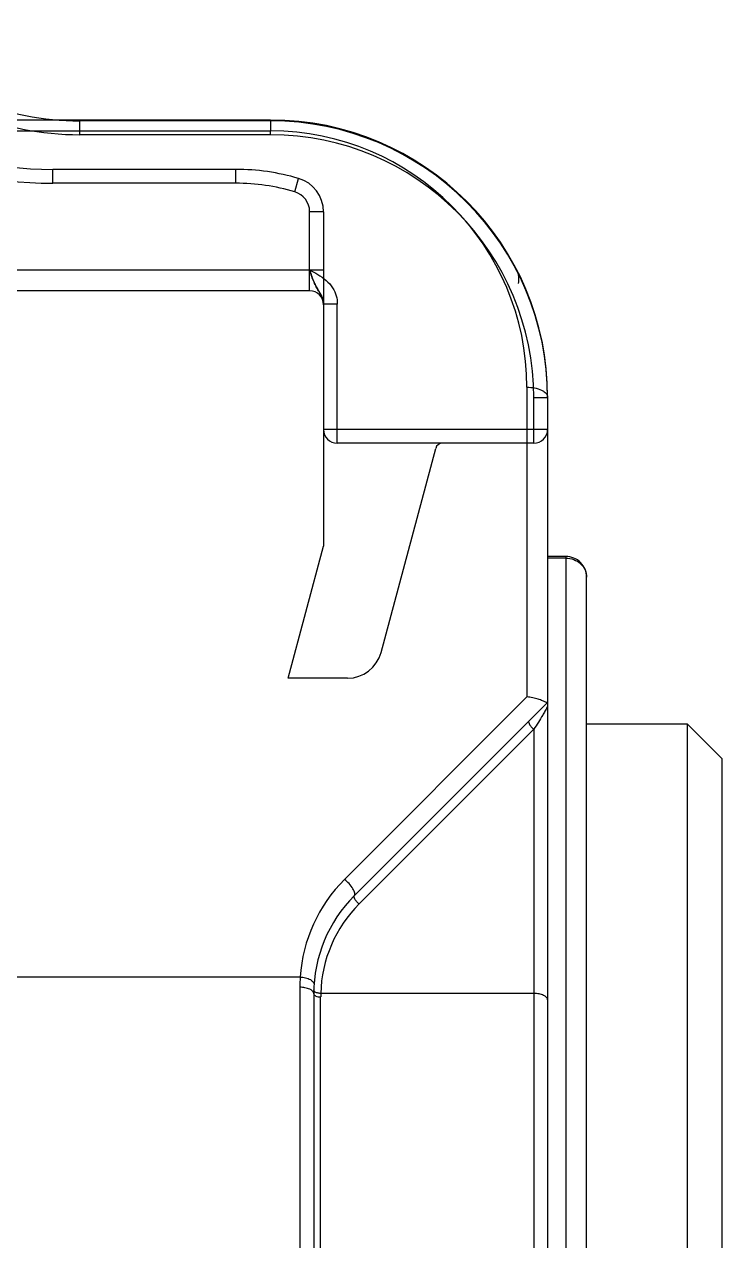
# Model space of a CAD drawing. Header units: millimetres. Extents: x 7426 to 8300, y 123 to 421.
# Drawn here: x 8127.13 to 8129.143, y 290.71 to 294.222 of the extents above; entities that cross this region are included whole.
import ezdxf

# ---------------------------------------------------------------- set-up
doc = ezdxf.new("R2010")
doc.units = ezdxf.units.MM
doc.layers.add('端子', color=102, linetype='Continuous')

msp = doc.modelspace()

# ---------------------------------------------------------------- linework, layer by layer
at = {"layer": '端子', "color": 0, "linetype": 'Continuous'}
for p, q in [((8127.8409, 293.9461), (8125.9384, 293.9461)), ((8125.9384, 293.9145), (8127.8409, 293.9145)), ((8127.8409, 293.9436), (8127.2899, 293.9436)), ((8127.2899, 293.9036), (8127.2899, 293.9436)), ((8127.8409, 293.9461), (8127.8409, 293.9145)), ((8127.8409, 293.9036), (8127.8409, 293.9145)), ((8127.8409, 293.9036), (8127.2899, 293.9036)), ((8127.7401, 293.8036), (8127.2117, 293.8036)), ((8127.2117, 293.7636), (8127.2117, 293.8036)), ((8127.7401, 293.7636), (8127.7401, 293.8036)), ((8127.9105, 293.739), (8127.9218, 293.7773)), ((8127.7401, 293.7636), (8127.2117, 293.7636)), ((8127.9935, 293.6814), (8127.9535, 293.6814)), ((8127.9535, 293.4528), (8127.9535, 293.6814)), ((8127.9935, 293.6814), (8127.9935, 292.7157)), ((8127.9935, 293.5128), (8126.8043, 293.5128)), ((8127.9535, 293.4528), (8126.8043, 293.4528)), ((8128.0335, 293.4148), (8127.9935, 293.4148)), ((8128.0335, 293.0128), (8128.0335, 293.4148)), ((8128.5809, 293.1745), (8128.5809, 292.2803)), ((8128.6409, 293.1436), (8128.6009, 293.1436)), ((8128.6009, 293.0128), (8128.6009, 293.1436)), ((8128.6409, 293.1461), (8128.6409, 287.7694)), ((8128.6409, 293.0528), (8127.9935, 293.0528)), ((8128.6009, 293.0128), (8128.0335, 293.0128)), ((8128.1597, 292.4087), (8128.3176, 292.9979)), ((8127.8914, 292.3346), (8127.9935, 292.7157)), ((8128.6935, 292.6859), (8128.6409, 292.6859)), ((8128.6935, 292.6859), (8128.6935, 287.1181)), ((8128.6935, 292.6812), (8128.6409, 292.6812)), ((8128.7535, 287.1781), (8128.7535, 292.6259)), ((8128.0631, 292.3346), (8127.8914, 292.3346)), ((8128.0542, 291.7536), (8128.5809, 292.2803)), ((8128.0825, 291.7064), (8128.6408, 292.2647)), ((8128.7535, 292.2028), (8129.0435, 292.2028)), ((8129.1435, 292.1028), (8129.0435, 292.2028)), ((8129.0435, 292.2028), (8129.0435, 287.8228)), ((8128.6009, 292.187), (8128.0966, 291.6828)), ((8128.6009, 292.187), (8128.6009, 287.8439)), ((8129.1435, 292.1027), (8129.1435, 287.9228)), ((8127.9263, 291.4717), (8121.3733, 291.4722)), ((8127.9253, 291.442), (8127.9253, 288.5838)), ((8127.9653, 291.4235), (8127.9653, 288.6023)), ((8128.6009, 291.4244), (8127.9855, 291.4244)), ((8127.9853, 288.6117), (8127.9853, 291.4141))]:
    msp.add_line(p, q, dxfattribs=at)
for centre, radius, start, end in [((8127.2117, 294.9644), 1.2008, 219.7337, 270), ((8127.2117, 294.9644), 1.1608, 219.7337, 270), ((8127.2899, 294.7436), 0.8, 225, 270), ((8127.2899, 294.7436), 0.84, 225, 270), ((8127.8409, 293.1461), 0.8, 0, 90), ((8127.8409, 293.1436), 0.8, 0, 90), ((8127.8409, 293.1745), 0.74, 0.0016, 89.9984), ((8127.8409, 293.1436), 0.76, 0, 90), ((8127.7401, 293.1629), 0.6408, 73.5236, 90), ((8127.8935, 293.6814), 0.1, 0, 73.6364), ((8127.7401, 293.1629), 0.6008, 73.5236, 90), ((8127.8935, 293.6814), 0.06, 0, 73.5236), ((8128.4981, 293.4861), 0.06, 348.2357, 27.3522), ((8127.9535, 293.4128), 0.04, 360, 90), ((8128.0335, 293.0528), 0.04, 180, 270), ((8128.6009, 293.0528), 0.04, 270, 0), ((8128.3369, 292.9928), 0.02, 90, 165), ((8128.6935, 292.6259), 0.06, 359.9854, 90), ((8128.0631, 292.4346), 0.1, 270, 345), ((8128.3652, 291.4425), 0.4399, 134.9956, 176.1937), ((8128.3653, 291.4235), 0.4, 135, 180), ((8128.3653, 291.4141), 0.38, 134.9975, 178.4493), ((8128.3779, 291.4421), 0.4526, 176.2427, 180.003), ((8128.3603, 291.4141), 0.3749, 178.437, 179.9999)]:
    msp.add_arc(centre, radius, start, end, dxfattribs=at)
for points, knots in [([(8127.9535, 293.5128), (8127.9555, 293.5066), (8127.9594, 293.4949), (8127.9657, 293.4786), (8127.9723, 293.465), (8127.979, 293.4538), (8127.9849, 293.4439), (8127.9912, 293.4315), (8127.9935, 293.4214), (8127.9935, 293.4148)], [0, 0, 0, 0, 0.183056, 0.348555, 0.489679, 0.609596, 0.716487, 0.815021, 1, 1, 1, 1]), ([(8127.9535, 293.5128), (8127.9616, 293.5093), (8127.978, 293.5002), (8128.0018, 293.4844), (8128.0204, 293.4628), (8128.0313, 293.4391), (8128.0336, 293.4226), (8128.0335, 293.4148)], [0, 0, 0, 0, 0.196448, 0.421303, 0.635369, 0.824117, 1, 1, 1, 1]), ([(8127.9935, 293.4148), (8127.9935, 293.4214), (8127.9912, 293.4315), (8127.9849, 293.4439), (8127.979, 293.4538), (8127.9722, 293.465), (8127.9657, 293.4786), (8127.9594, 293.4949), (8127.9556, 293.5066), (8127.9535, 293.5128)], [0, 0, 0, 0, 0.185109, 0.283675, 0.390561, 0.51045, 0.651593, 0.817023, 1, 1, 1, 1]), ([(8128.5809, 293.1745), (8128.5883, 293.1745), (8128.6028, 293.1733), (8128.6198, 293.1685), (8128.6308, 293.1621), (8128.6379, 293.1561), (8128.6409, 293.1499), (8128.6409, 293.1461)], [0, 0, 0, 0, 0.310937, 0.60963, 0.735907, 0.841866, 1, 1, 1, 1]), ([(8128.6935, 292.6812), (8128.7013, 292.6812), (8128.7168, 292.6784), (8128.7367, 292.6663), (8128.7503, 292.6479), (8128.7535, 292.6331), (8128.7535, 292.6259)], [0, 0, 0, 0, 0.259323, 0.513283, 0.759457, 1, 1, 1, 1]), ([(8128.6353, 292.2653), (8128.6322, 292.2665), (8128.6251, 292.2698), (8128.6126, 292.2741), (8128.5975, 292.2781), (8128.5865, 292.2798), (8128.5809, 292.2803)], [0, 0, 0, 0, 0.173661, 0.415052, 0.699192, 1, 1, 1, 1]), ([(8128.6405, 292.2644), (8128.6401, 292.264), (8128.6379, 292.2642), (8128.6364, 292.2649), (8128.6353, 292.2653)], [0, 0, 0, 0, 0.33061, 1, 1, 1, 1]), ([(8128.6332, 292.2393), (8128.631, 292.2355), (8128.6208, 292.2177), (8128.6098, 292.2004), (8128.6009, 292.187)], [0, 0, 0, 0, 0.215148, 1, 1, 1, 1]), ([(8128.6409, 292.2565), (8128.6409, 292.2556), (8128.6401, 292.2533), (8128.6385, 292.2495), (8128.636, 292.2447), (8128.6342, 292.2412), (8128.6332, 292.2393)], [0, 0, 0, 0, 0.143036, 0.370947, 0.661656, 1, 1, 1, 1]), ([(8128.5867, 292.2106), (8128.5857, 292.2096), (8128.5859, 292.2054), (8128.5888, 292.2), (8128.5937, 292.1933), (8128.5982, 292.1891), (8128.6009, 292.187)], [0, 0, 0, 0, 0.148808, 0.368001, 0.652467, 1, 1, 1, 1]), ([(8128.0825, 291.7064), (8128.0842, 291.7081), (8128.0845, 291.7134), (8128.0822, 291.72), (8128.0772, 291.73), (8128.0678, 291.7416), (8128.0589, 291.75), (8128.0542, 291.7536)], [0, 0, 0, 0, 0.126295, 0.23289, 0.369304, 0.695239, 1, 1, 1, 1]), ([(8128.0966, 291.6828), (8128.094, 291.6848), (8128.0895, 291.689), (8128.0845, 291.6957), (8128.0816, 291.7011), (8128.0815, 291.7054), (8128.0825, 291.7064)], [0, 0, 0, 0, 0.347599, 0.631976, 0.851109, 1, 1, 1, 1]), ([(8127.9263, 291.4717), (8127.9316, 291.4715), (8127.9394, 291.4703), (8127.9492, 291.4673), (8127.957, 291.4637), (8127.964, 291.4587), (8127.9664, 291.4525), (8127.9662, 291.4501)], [0, 0, 0, 0, 0.325648, 0.484226, 0.628439, 0.851706, 1, 1, 1, 1]), ([(8127.9653, 291.4235), (8127.9653, 291.4294), (8127.9568, 291.4358), (8127.9472, 291.4392), (8127.9377, 291.4415), (8127.9303, 291.4421), (8127.9253, 291.4421)], [0, 0, 0, 0, 0.376013, 0.522673, 0.681126, 1, 1, 1, 1]), ([(8127.9653, 291.4235), (8127.9653, 291.4206), (8127.9707, 291.4164), (8127.978, 291.4147), (8127.9828, 291.4141), (8127.9853, 291.4141)], [0, 0, 0, 0, 0.380354, 0.681901, 1, 1, 1, 1]), ([(8127.9683, 291.4294), (8127.9678, 291.4298), (8127.9664, 291.4311), (8127.9654, 291.433), (8127.9655, 291.4344)], [0, 0, 0, 0, 0.300976, 1, 1, 1, 1]), ([(8127.9855, 291.4244), (8127.9822, 291.4244), (8127.9762, 291.4253), (8127.9704, 291.4276), (8127.9683, 291.4294)], [0, 0, 0, 0, 0.539444, 1, 1, 1, 1]), ([(8128.6409, 291.4054), (8128.6409, 291.408), (8128.6378, 291.4141), (8128.6284, 291.4197), (8128.6157, 291.4235), (8128.606, 291.4244), (8128.6009, 291.4244)], [0, 0, 0, 0, 0.165602, 0.389356, 0.67607, 1, 1, 1, 1])]:
    msp.add_open_spline(points, degree=3, knots=knots, dxfattribs=at)

doc.saveas('drawing.dxf')
